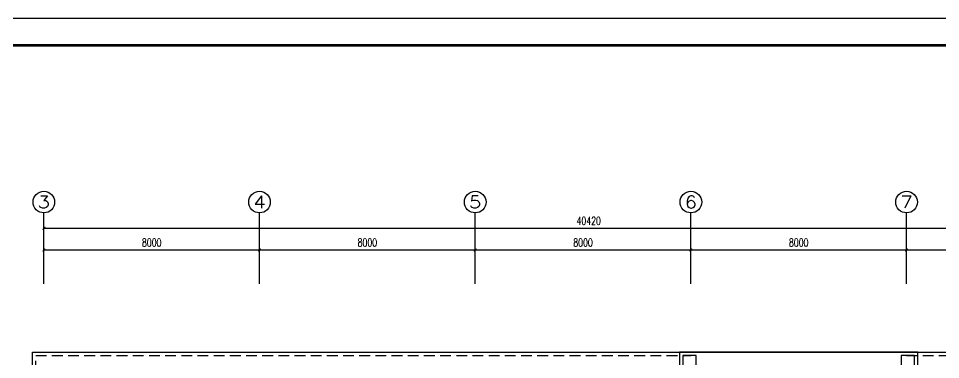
# Model space of a CAD drawing. Extents: x 1738143 to 1822243, y -608375 to -303375.
# Drawn here: x 1756274 to 1790479, y -316032 to -303375 of the extents above; entities that cross this region are included whole.
import ezdxf
from ezdxf.enums import TextEntityAlignment as Align

# ---------------------------------------------------------------- set-up
doc = ezdxf.new("R2010")
doc.units = 0
doc.header["$LTSCALE"] = 1000
doc.header["$MEASUREMENT"] = 0
doc.linetypes.add('_DASH', pattern=[0.6, 0.4, -0.2])
for name, color, linetype in [('AXIS', 3, 'Continuous'), ('COLUMN', 9, 'Continuous'), ('PUB_DIM', 3, 'Continuous'), ('TK', 4, 'Continuous'), ('WALL', 9, 'Continuous')]:
    doc.layers.add(name, color=color, linetype=linetype)
doc.styles.add('_TCH_AXIS', font='COMPLEX', dxfattribs={"bigfont": 'GBCBIG'})
doc.styles.add('_TCH_DIM_T3', font='SIMPLEX', dxfattribs={"width": 0.705882, "bigfont": 'GBCBIG'})
doc.styles.add('HZTXT1', font='romans.shx', dxfattribs={"width": 0.7, "bigfont": 'GBHZFS.SHX'})
doc.styles.get("Standard").update_dxf_attribs({"font": 'gbenor.shx', "bigfont": 'gbcbig.shx'})
doc.dimstyles.new('_TCH_ARCH&&100', dxfattribs={"dimtxt": 297.5, "dimasz": 100, "dimexe": 250, "dimexo": 300, "dimgap": 126.25, "dimtad": 1, "dimdec": 0, "dimzin": 0, "dimdsep": 46, "dimtxsty": '_TCH_DIM_T3', "dimblk": 'ARCHTICK', "dimcen": 0.09, "dimclrt": 7, "dimazin": 2, "dimtfac": 1, "dimtdec": 0, "dimtix": 1, "dimtmove": 2, "dimatfit": 3, "dimfxl": 30, "dimtolj": 1, "dimtzin": 0, "dimarcsym": 0})

# ---------------------------------------------------------------- blocks, each defined once
blk = doc.blocks.new('_ArchTick')
at = {"color": 0, "linetype": 'ByBlock', "const_width": 0.4}
blk.add_lwpolyline([(-0.5, -0.5), (0.5, 0.5)], dxfattribs=at)
blk = doc.blocks.new('*D409')
at = {"layer": 'Defpoints', "color": 0, "transparency": 16777216}
for p in [(320, 4923), (-40100, 3881), (320, 3881)]:
    blk.add_point(p, dxfattribs=at)
at = {"layer": 'PUB_DIM', "color": 0, "lineweight": -2, "transparency": 16777216}
for p, q in [((-40100, 4181), (-40100, 5173)), ((320, 4181), (320, 5173)), ((-40100, 4923), (320, 4923))]:
    blk.add_line(p, q, dxfattribs=at)
at = {"layer": 'PUB_DIM', "color": 0, "lineweight": -2, "transparency": 16777216, "xscale": 100, "yscale": 100, "zscale": 100, "rotation": 180}
blk.add_blockref('_ArchTick', (-40100, 4923), dxfattribs=at)
at = {"layer": 'PUB_DIM', "color": 0, "lineweight": -2, "transparency": 16777216, "xscale": 100, "yscale": 100, "zscale": 100}
blk.add_blockref('_ArchTick', (320, 4923), dxfattribs=at)
at = {"layer": 'PUB_DIM', "color": 7, "transparency": 16777216, "insert": (-19890, 5198), "char_height": 297.5, "attachment_point": 5, "style": '_TCH_DIM_T3'}
blk.add_mtext('\\A1;40420', dxfattribs=at)
blk = doc.blocks.new('*D416')
at = {"layer": 'Defpoints', "color": 0, "transparency": 16777216}
for p in [(-32100, 4116), (-40100, 3099), (-32100, 3099)]:
    blk.add_point(p, dxfattribs=at)
at = {"layer": 'PUB_DIM', "color": 0, "lineweight": -2, "transparency": 16777216}
for p, q in [((-40100, 3399), (-40100, 4366)), ((-40100, 4116), (-32100, 4116)), ((-32100, 3399), (-32100, 4366))]:
    blk.add_line(p, q, dxfattribs=at)
at = {"layer": 'PUB_DIM', "color": 0, "lineweight": -2, "transparency": 16777216, "xscale": 100, "yscale": 100, "zscale": 100, "rotation": 180}
blk.add_blockref('_ArchTick', (-40100, 4116), dxfattribs=at)
at = {"layer": 'PUB_DIM', "color": 0, "lineweight": -2, "transparency": 16777216, "xscale": 100, "yscale": 100, "zscale": 100}
blk.add_blockref('_ArchTick', (-32100, 4116), dxfattribs=at)
at = {"layer": 'PUB_DIM', "color": 7, "transparency": 16777216, "insert": (-36100, 4391), "char_height": 297.5, "attachment_point": 5, "style": '_TCH_DIM_T3'}
blk.add_mtext('\\A1;8000', dxfattribs=at)
blk = doc.blocks.new('*D417')
at = {"layer": 'Defpoints', "color": 0, "transparency": 16777216}
for p in [(-24100, 4116), (-32100, 3099), (-24100, 3099)]:
    blk.add_point(p, dxfattribs=at)
at = {"layer": 'PUB_DIM', "color": 0, "lineweight": -2, "transparency": 16777216}
for p, q in [((-32100, 3399), (-32100, 4366)), ((-32100, 4116), (-24100, 4116)), ((-24100, 3399), (-24100, 4366))]:
    blk.add_line(p, q, dxfattribs=at)
at = {"layer": 'PUB_DIM', "color": 0, "lineweight": -2, "transparency": 16777216, "xscale": 100, "yscale": 100, "zscale": 100, "rotation": 180}
blk.add_blockref('_ArchTick', (-32100, 4116), dxfattribs=at)
at = {"layer": 'PUB_DIM', "color": 0, "lineweight": -2, "transparency": 16777216, "xscale": 100, "yscale": 100, "zscale": 100}
blk.add_blockref('_ArchTick', (-24100, 4116), dxfattribs=at)
at = {"layer": 'PUB_DIM', "color": 7, "transparency": 16777216, "insert": (-28100, 4391), "char_height": 297.5, "attachment_point": 5, "style": '_TCH_DIM_T3'}
blk.add_mtext('\\A1;8000', dxfattribs=at)
blk = doc.blocks.new('*D418')
at = {"layer": 'Defpoints', "color": 0, "transparency": 16777216}
for p in [(-16100, 4116), (-24100, 3099), (-16100, 3099)]:
    blk.add_point(p, dxfattribs=at)
at = {"layer": 'PUB_DIM', "color": 0, "lineweight": -2, "transparency": 16777216}
for p, q in [((-24100, 3399), (-24100, 4366)), ((-24100, 4116), (-16100, 4116)), ((-16100, 3399), (-16100, 4366))]:
    blk.add_line(p, q, dxfattribs=at)
at = {"layer": 'PUB_DIM', "color": 0, "lineweight": -2, "transparency": 16777216, "xscale": 100, "yscale": 100, "zscale": 100, "rotation": 180}
blk.add_blockref('_ArchTick', (-24100, 4116), dxfattribs=at)
at = {"layer": 'PUB_DIM', "color": 0, "lineweight": -2, "transparency": 16777216, "xscale": 100, "yscale": 100, "zscale": 100}
blk.add_blockref('_ArchTick', (-16100, 4116), dxfattribs=at)
at = {"layer": 'PUB_DIM', "color": 7, "transparency": 16777216, "insert": (-20100, 4391), "char_height": 297.5, "attachment_point": 5, "style": '_TCH_DIM_T3'}
blk.add_mtext('\\A1;8000', dxfattribs=at)
blk = doc.blocks.new('*D419')
at = {"layer": 'Defpoints', "color": 0, "transparency": 16777216}
for p in [(-8100, 4116), (-16100, 3099), (-8100, 3099)]:
    blk.add_point(p, dxfattribs=at)
at = {"layer": 'PUB_DIM', "color": 0, "lineweight": -2, "transparency": 16777216}
for p, q in [((-16100, 3399), (-16100, 4366)), ((-16100, 4116), (-8100, 4116)), ((-8100, 3399), (-8100, 4366))]:
    blk.add_line(p, q, dxfattribs=at)
at = {"layer": 'PUB_DIM', "color": 0, "lineweight": -2, "transparency": 16777216, "xscale": 100, "yscale": 100, "zscale": 100, "rotation": 180}
blk.add_blockref('_ArchTick', (-16100, 4116), dxfattribs=at)
at = {"layer": 'PUB_DIM', "color": 0, "lineweight": -2, "transparency": 16777216, "xscale": 100, "yscale": 100, "zscale": 100}
blk.add_blockref('_ArchTick', (-8100, 4116), dxfattribs=at)
at = {"layer": 'PUB_DIM', "color": 7, "transparency": 16777216, "insert": (-12100, 4391), "char_height": 297.5, "attachment_point": 5, "style": '_TCH_DIM_T3'}
blk.add_mtext('\\A1;8000', dxfattribs=at)
blk = doc.blocks.new('*D420')
at = {"layer": 'Defpoints', "color": 0, "transparency": 16777216}
for p in [(-100, 4116), (-8100, 3099), (-100, 3099)]:
    blk.add_point(p, dxfattribs=at)
at = {"layer": 'PUB_DIM', "color": 0, "lineweight": -2, "transparency": 16777216}
for p, q in [((-8100, 3399), (-8100, 4366)), ((-8100, 4116), (-100, 4116)), ((-100, 3399), (-100, 4366))]:
    blk.add_line(p, q, dxfattribs=at)
at = {"layer": 'PUB_DIM', "color": 0, "lineweight": -2, "transparency": 16777216, "xscale": 100, "yscale": 100, "zscale": 100, "rotation": 180}
blk.add_blockref('_ArchTick', (-8100, 4116), dxfattribs=at)
at = {"layer": 'PUB_DIM', "color": 0, "lineweight": -2, "transparency": 16777216, "xscale": 100, "yscale": 100, "zscale": 100}
blk.add_blockref('_ArchTick', (-100, 4116), dxfattribs=at)
at = {"layer": 'PUB_DIM', "color": 7, "transparency": 16777216, "insert": (-4100, 4391), "char_height": 297.5, "attachment_point": 5, "style": '_TCH_DIM_T3'}
blk.add_mtext('\\A1;8000', dxfattribs=at)
blk = doc.blocks.new('_FZHK')
blk.add_lwpolyline([(-0.5, -0.5), (0.5, -0.5), (0.5, 0.5), (-0.5, 0.5)], close=True)
blk = doc.blocks.new('*D506')
at = {"layer": 'Defpoints', "color": 0, "transparency": 16777216}
for p in [(320, 4923), (-40100, 3881), (320, 3881)]:
    blk.add_point(p, dxfattribs=at)
at = {"layer": 'PUB_DIM', "color": 0, "lineweight": -2, "transparency": 16777216}
for p, q in [((-40100, 4181), (-40100, 5173)), ((320, 4181), (320, 5173)), ((-40100, 4923), (320, 4923))]:
    blk.add_line(p, q, dxfattribs=at)
at = {"layer": 'PUB_DIM', "color": 0, "lineweight": -2, "transparency": 16777216, "xscale": 100, "yscale": 100, "zscale": 100, "rotation": 180}
blk.add_blockref('_ArchTick', (-40100, 4923), dxfattribs=at)
at = {"layer": 'PUB_DIM', "color": 0, "lineweight": -2, "transparency": 16777216, "xscale": 100, "yscale": 100, "zscale": 100}
blk.add_blockref('_ArchTick', (320, 4923), dxfattribs=at)
at = {"layer": 'PUB_DIM', "color": 7, "transparency": 16777216, "insert": (-19890, 5198), "char_height": 297.5, "attachment_point": 5, "style": '_TCH_DIM_T3'}
blk.add_mtext('\\A1;40420', dxfattribs=at)
blk = doc.blocks.new('*D513')
at = {"layer": 'Defpoints', "color": 0, "transparency": 16777216}
for p in [(-32100, 4116), (-40100, 3099), (-32100, 3099)]:
    blk.add_point(p, dxfattribs=at)
at = {"layer": 'PUB_DIM', "color": 0, "lineweight": -2, "transparency": 16777216}
for p, q in [((-40100, 3399), (-40100, 4366)), ((-40100, 4116), (-32100, 4116)), ((-32100, 3399), (-32100, 4366))]:
    blk.add_line(p, q, dxfattribs=at)
at = {"layer": 'PUB_DIM', "color": 0, "lineweight": -2, "transparency": 16777216, "xscale": 100, "yscale": 100, "zscale": 100, "rotation": 180}
blk.add_blockref('_ArchTick', (-40100, 4116), dxfattribs=at)
at = {"layer": 'PUB_DIM', "color": 0, "lineweight": -2, "transparency": 16777216, "xscale": 100, "yscale": 100, "zscale": 100}
blk.add_blockref('_ArchTick', (-32100, 4116), dxfattribs=at)
at = {"layer": 'PUB_DIM', "color": 7, "transparency": 16777216, "insert": (-36100, 4391), "char_height": 297.5, "attachment_point": 5, "style": '_TCH_DIM_T3'}
blk.add_mtext('\\A1;8000', dxfattribs=at)
blk = doc.blocks.new('*D514')
at = {"layer": 'Defpoints', "color": 0, "transparency": 16777216}
for p in [(-24100, 4116), (-32100, 3099), (-24100, 3099)]:
    blk.add_point(p, dxfattribs=at)
at = {"layer": 'PUB_DIM', "color": 0, "lineweight": -2, "transparency": 16777216}
for p, q in [((-32100, 3399), (-32100, 4366)), ((-32100, 4116), (-24100, 4116)), ((-24100, 3399), (-24100, 4366))]:
    blk.add_line(p, q, dxfattribs=at)
at = {"layer": 'PUB_DIM', "color": 0, "lineweight": -2, "transparency": 16777216, "xscale": 100, "yscale": 100, "zscale": 100, "rotation": 180}
blk.add_blockref('_ArchTick', (-32100, 4116), dxfattribs=at)
at = {"layer": 'PUB_DIM', "color": 0, "lineweight": -2, "transparency": 16777216, "xscale": 100, "yscale": 100, "zscale": 100}
blk.add_blockref('_ArchTick', (-24100, 4116), dxfattribs=at)
at = {"layer": 'PUB_DIM', "color": 7, "transparency": 16777216, "insert": (-28100, 4391), "char_height": 297.5, "attachment_point": 5, "style": '_TCH_DIM_T3'}
blk.add_mtext('\\A1;8000', dxfattribs=at)
blk = doc.blocks.new('*D515')
at = {"layer": 'Defpoints', "color": 0, "transparency": 16777216}
for p in [(-16100, 4116), (-24100, 3099), (-16100, 3099)]:
    blk.add_point(p, dxfattribs=at)
at = {"layer": 'PUB_DIM', "color": 0, "lineweight": -2, "transparency": 16777216}
for p, q in [((-24100, 3399), (-24100, 4366)), ((-24100, 4116), (-16100, 4116)), ((-16100, 3399), (-16100, 4366))]:
    blk.add_line(p, q, dxfattribs=at)
at = {"layer": 'PUB_DIM', "color": 0, "lineweight": -2, "transparency": 16777216, "xscale": 100, "yscale": 100, "zscale": 100, "rotation": 180}
blk.add_blockref('_ArchTick', (-24100, 4116), dxfattribs=at)
at = {"layer": 'PUB_DIM', "color": 0, "lineweight": -2, "transparency": 16777216, "xscale": 100, "yscale": 100, "zscale": 100}
blk.add_blockref('_ArchTick', (-16100, 4116), dxfattribs=at)
at = {"layer": 'PUB_DIM', "color": 7, "transparency": 16777216, "insert": (-20100, 4391), "char_height": 297.5, "attachment_point": 5, "style": '_TCH_DIM_T3'}
blk.add_mtext('\\A1;8000', dxfattribs=at)
blk = doc.blocks.new('*D516')
at = {"layer": 'Defpoints', "color": 0, "transparency": 16777216}
for p in [(-8100, 4116), (-16100, 3099), (-8100, 3099)]:
    blk.add_point(p, dxfattribs=at)
at = {"layer": 'PUB_DIM', "color": 0, "lineweight": -2, "transparency": 16777216}
for p, q in [((-16100, 3399), (-16100, 4366)), ((-16100, 4116), (-8100, 4116)), ((-8100, 3399), (-8100, 4366))]:
    blk.add_line(p, q, dxfattribs=at)
at = {"layer": 'PUB_DIM', "color": 0, "lineweight": -2, "transparency": 16777216, "xscale": 100, "yscale": 100, "zscale": 100, "rotation": 180}
blk.add_blockref('_ArchTick', (-16100, 4116), dxfattribs=at)
at = {"layer": 'PUB_DIM', "color": 0, "lineweight": -2, "transparency": 16777216, "xscale": 100, "yscale": 100, "zscale": 100}
blk.add_blockref('_ArchTick', (-8100, 4116), dxfattribs=at)
at = {"layer": 'PUB_DIM', "color": 7, "transparency": 16777216, "insert": (-12100, 4391), "char_height": 297.5, "attachment_point": 5, "style": '_TCH_DIM_T3'}
blk.add_mtext('\\A1;8000', dxfattribs=at)
blk = doc.blocks.new('*D517')
at = {"layer": 'Defpoints', "color": 0, "transparency": 16777216}
for p in [(-100, 4116), (-8100, 3099), (-100, 3099)]:
    blk.add_point(p, dxfattribs=at)
at = {"layer": 'PUB_DIM', "color": 0, "lineweight": -2, "transparency": 16777216}
for p, q in [((-8100, 3399), (-8100, 4366)), ((-8100, 4116), (-100, 4116)), ((-100, 3399), (-100, 4366))]:
    blk.add_line(p, q, dxfattribs=at)
at = {"layer": 'PUB_DIM', "color": 0, "lineweight": -2, "transparency": 16777216, "xscale": 100, "yscale": 100, "zscale": 100, "rotation": 180}
blk.add_blockref('_ArchTick', (-8100, 4116), dxfattribs=at)
at = {"layer": 'PUB_DIM', "color": 0, "lineweight": -2, "transparency": 16777216, "xscale": 100, "yscale": 100, "zscale": 100}
blk.add_blockref('_ArchTick', (-100, 4116), dxfattribs=at)
at = {"layer": 'PUB_DIM', "color": 7, "transparency": 16777216, "insert": (-4100, 4391), "char_height": 297.5, "attachment_point": 5, "style": '_TCH_DIM_T3'}
blk.add_mtext('\\A1;8000', dxfattribs=at)
blk = doc.blocks.new('*U633')
at = {"color": 3}
blk.add_lwpolyline([(-84100, 0), (0, 0), (0, 59400), (-84100, 59400)], close=True, dxfattribs=at)
at = {"color": 3, "const_width": 100}
blk.add_lwpolyline([(-81600, 1000), (-1000, 1000), (-1000, 58400), (-81600, 58400)], close=True, dxfattribs=at)
at = {"layer": 'TK', "color": 4, "style": 'HZTXT1'}
for tag, height, width, p in [('项目负责1', 400, 0.6, (-4500, 19196)), ('项目负责2', 400, 0.6, (-4500, 18296)), ('专责', 400, 0.6, (-4500, 17396)), ('审定', 400, 0.6, (-4500, 16496)), ('审核', 400, 0.6, (-4500, 15596)), ('校对', 400, 0.6, (-4500, 14696)), ('设计', 400, 0.6, (-4500, 13796)), ('绘图', 400, 0.6, (-4500, 12896)), ('建设单位', 450, 0.6, (-4500, 11050)), ('工号', 400, 0.5, (-5501, 3507)), ('版次', 400, 0.7, (-2138, 3498)), ('阶段', 400, 0.7, (-2138, 2498)), ('比例', 400, 0.7, (-5491, 1513)), ('日期', 400, 0.7, (-2138, 1498))]:
    blk.add_attdef(tag, text='', height=height, dxfattribs=dict(at, width=width)).set_placement(p, align=Align.MIDDLE)
at = {"layer": 'TK', "color": 1, "lineweight": -3, "style": 'HZTXT1', "width": 0.6}
blk.add_attdef('工程名称', text='', height=450, dxfattribs=at).set_placement((-4500, 9050), align=Align.MIDDLE)
at = {"layer": 'TK', "color": 4, "lineweight": -3, "style": 'HZTXT1', "width": 0.6}
blk.add_attdef('子项名称', text='', height=450, dxfattribs=at).set_placement((-4500, 7050), align=Align.MIDDLE)
at = {"layer": 'TK', "color": 1, "lineweight": -3, "width": 0.6, "flags": 104}
blk.add_attdef('图名', text='', height=400, dxfattribs=at).set_placement((-4558, 4958), align=Align.MIDDLE_CENTER)
at = {"layer": 'TK', "color": 1, "style": 'HZTXT1', "width": 0.7}
blk.add_attdef('图号', text='', height=400, dxfattribs=at).set_placement((-5491, 2513), align=Align.MIDDLE)
blk = doc.blocks.new('A$C78C81BEA')
blk.add_lwpolyline([(320, 320), (320, -24520), (-40520, -24520), (-40520, 320)], close=True)
at = {"linetype": '_DASH'}
blk.add_lwpolyline([(-8100, 200), (200, 200), (200, -24400), (-40400, -24400), (-40400, 200), (-16100, 200)], dxfattribs=at)
at = {"layer": 'AXIS'}
for p, q in [((-40100, 2857.3), (-40100, 5493.1)), ((-32100, 2857.3), (-32100, 5493.1)), ((-24100, 2857.3), (-24100, 5493.1)), ((-16100, 2857.3), (-16100, 5493.1)), ((-8100, 2857.3), (-8100, 5493.1))]:
    blk.add_line(p, q, dxfattribs=at)
for centre in [(-40100, 5893.1), (-32100, 5893.1), (-24100, 5893.1), (-16100, 5893.1), (-8100, 5893.1)]:
    blk.add_circle(centre, 400, dxfattribs=at)
at = {"layer": 'WALL'}
for p, q in [((-16520, 320), (-16520, -500)), ((-11350, 320), (-16520, 320)), ((-7680, 320), (-11350, 320)), ((-7680, -6500), (-7680, 320))]:
    blk.add_line(p, q, dxfattribs=at)
at = {"layer": 'COLUMN', "yscale": 500, "zscale": 500, "rotation": 90}
for p, xscale in [((-16150, -50), 500), ((-8050, -50), 500.0000000000582)]:
    blk.add_blockref('_FZHK', p, dxfattribs=dict(at, xscale=xscale))
at = {"layer": 'AXIS', "color": 7, "style": '_TCH_AXIS'}
for s, width, p, p2 in [('3', 1.5, (-40326.3, 5666.9), (-39873.7, 5666.9)), ('4', 1.3125, (-32326.3, 5666.9), (-31873.7, 5666.9)), ('5', 1.5, (-24326.3, 5666.9), (-23873.7, 5666.9)), ('6', 1.5, (-16326.3, 5666.9), (-15873.7, 5666.9)), ('7', 1.5, (-8326.3, 5666.9), (-7873.7, 5666.9))]:
    blk.add_text(s, height=452.5, dxfattribs=dict(at, width=width)).set_placement(p, p2, align=Align.FIT)
at = {"layer": 'PUB_DIM'}
for p1, p2, distance, picture, middle in [((-40100, 3880.6), (320, 3880.6), 1042.6, '*D409', (-19890, 5198.2)), ((-40100, 3880.6), (320, 3880.6), 1042.6, '*D506', (-19890, 5198.2)), ((-40100, 3099.3), (-32100, 3099.3), 1017, '*D416', (-36100, 4391.3)), ((-40100, 3099.3), (-32100, 3099.3), 1017, '*D513', (-36100, 4391.3)), ((-32100, 3099.3), (-24100, 3099.3), 1017, '*D417', (-28100, 4391.3)), ((-32100, 3099.3), (-24100, 3099.3), 1017, '*D514', (-28100, 4391.3)), ((-24100, 3099.3), (-16100, 3099.3), 1017, '*D418', (-20100, 4391.3)), ((-24100, 3099.3), (-16100, 3099.3), 1017, '*D515', (-20100, 4391.3)), ((-16100, 3099.3), (-8100, 3099.3), 1017, '*D419', (-12100, 4391.3)), ((-16100, 3099.3), (-8100, 3099.3), 1017, '*D516', (-12100, 4391.3)), ((-8100, 3099.3), (-100, 3099.3), 1017, '*D420', (-4100, 4391.3)), ((-8100, 3099.3), (-100, 3099.3), 1017, '*D517', (-4100, 4391.3))]:
    dim = blk.add_aligned_dim(p1=p1, p2=p2, distance=distance, dimstyle='_TCH_ARCH&&100', dxfattribs=at)
    dim.commit()
    dim.dimension.update_dxf_attribs({"geometry": picture, "text_midpoint": middle})

msp = doc.modelspace()

# ---------------------------------------------------------------- block references
for name, p in [('*U633', (1822242.9, -362774.9)), ('A$C78C81BEA', (1797317.5, -316081.9))]:
    msp.add_blockref(name, p)

doc.saveas('drawing.dxf')
